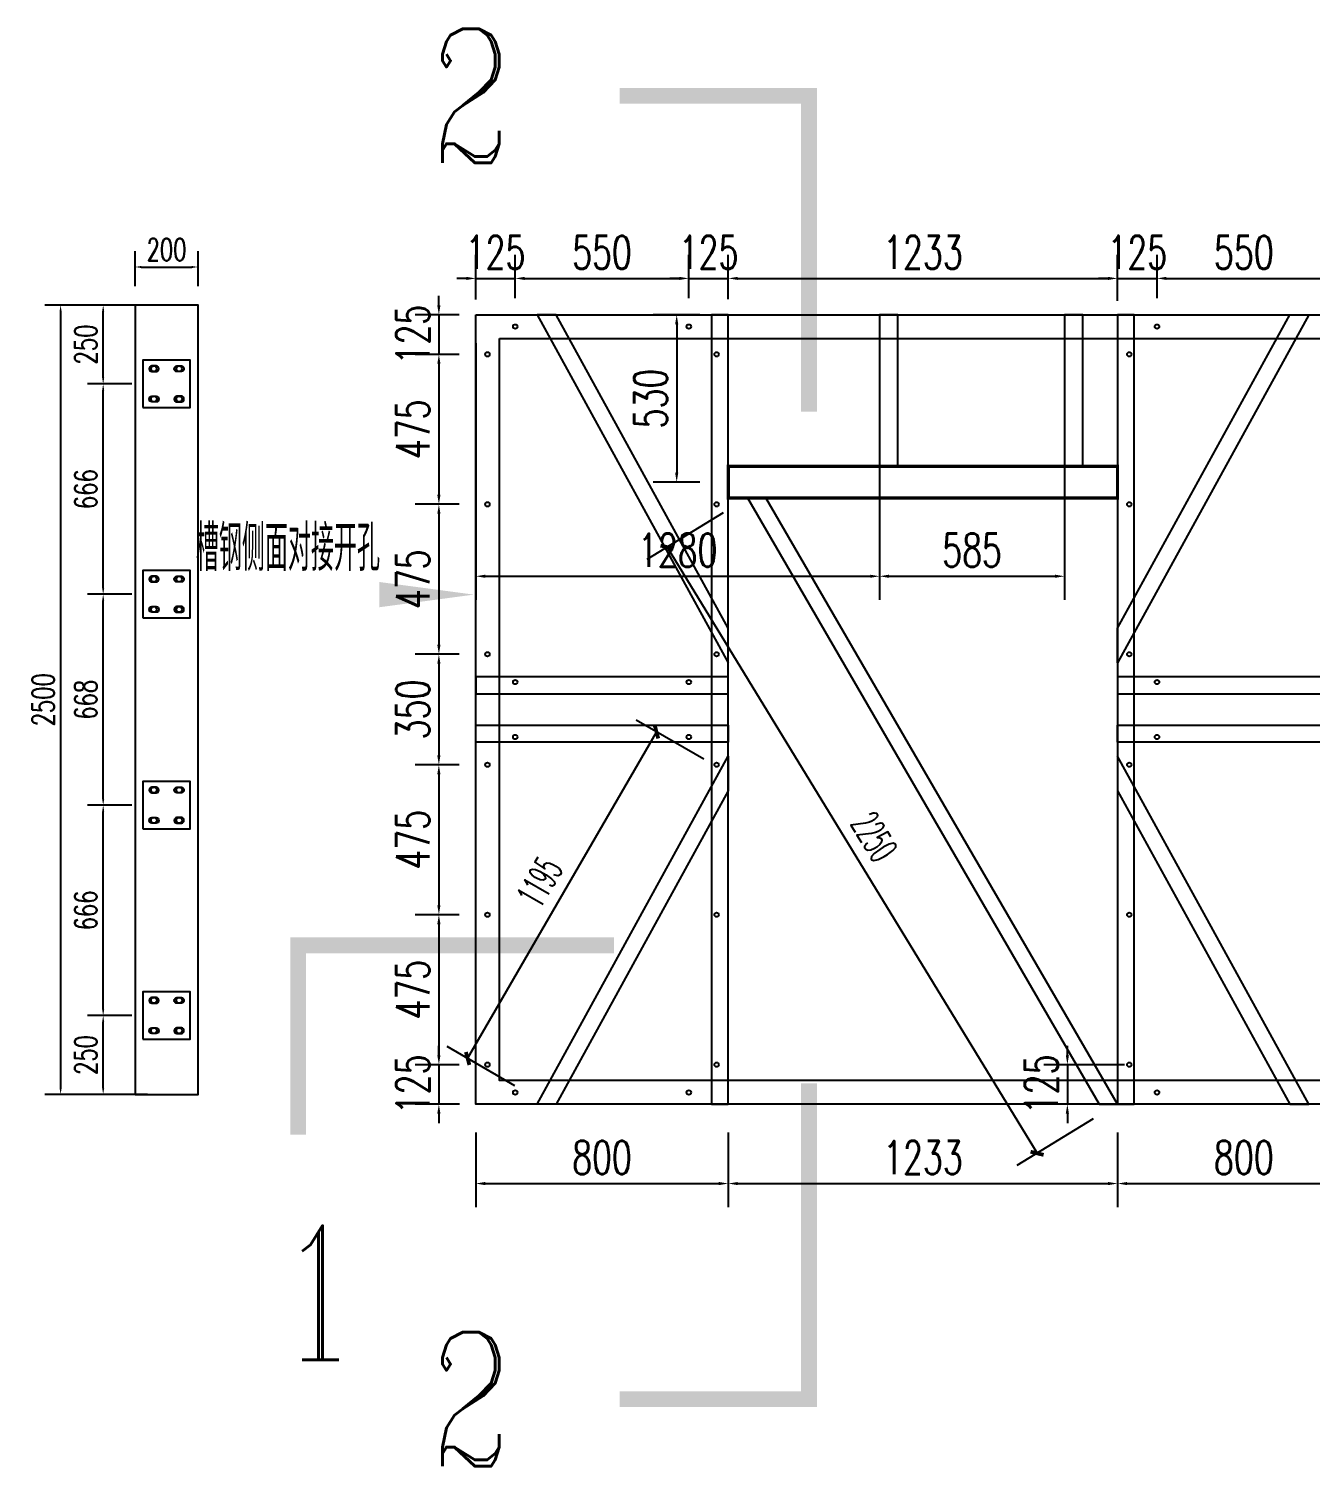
# Model space of a CAD drawing. Header units: millimetres. Extents: x -1443632 to -1307761, y 1430256 to 1527696.
# Drawn here: x -1412940 to -1408880, y 1469841 to 1474394 of the extents above; entities that cross this region are included whole.
import ezdxf

# ---------------------------------------------------------------- set-up
doc = ezdxf.new("R2010")
doc.units = ezdxf.units.MM
doc.header["$LTSCALE"] = 10
doc.layers.get('0').update_dxf_attribs({"linetype": 'CONTINUOUS'})
doc.layers.get('DEFPOINTS').update_dxf_attribs({"linetype": 'CONTINUOUS'})
for name, color, linetype in [('PUB_TEXT', 7, 'CONTINUOUS'), ('W-PLASTIC_RAILINGS塑木栏杆', 6, 'CONTINUOUS'), ('W-STEEL_FRAME钢架', 3, 'CONTINUOUS'), ('W-STEEL_KEEL钢龙骨', 5, 'CONTINUOUS')]:
    doc.layers.add(name, color=color, linetype=linetype)
doc.styles.add('_TCH_DIM', font='SIMPLEX.shx', dxfattribs={"width": 0.7, "bigfont": 'GBCBIG.shx'})
doc.styles.add('_TCH_DIM_T3', font='SIMPLEX.shx', dxfattribs={"width": 0.494118, "bigfont": 'GBCBIG.shx'})
doc.styles.add('_TCH_LABEL', font='COMPLEX', dxfattribs={"bigfont": 'GBCBIG'})
doc.styles.add('STANDARD_T3', font='simplex.shx', dxfattribs={"width": 0.7, "bigfont": 'gbcbig.shx'})
doc.dimstyles.new('_TCH_ARCH&&30', dxfattribs={"dimtxt": 89.25, "dimasz": 30, "dimexe": 75, "dimexo": 90, "dimgap": 37.875, "dimtad": 1, "dimdec": 0, "dimzin": 0, "dimdsep": 46, "dimtxsty": '_TCH_DIM_T3', "dimblk": 'ARCHTICK', "dimcen": 0.09, "dimclrt": 7, "dimazin": 2, "dimtfac": 1, "dimtdec": 0, "dimtix": 1, "dimtmove": 2, "dimatfit": 3, "dimfxl": 0, "dimtolj": 1, "dimtzin": 0, "dimarcsym": 0})
doc.dimstyles.new('W&&20', dxfattribs={"dimtxt": 70, "dimasz": 20, "dimexe": 50, "dimexo": 60, "dimgap": 20, "dimtad": 1, "dimdec": 0, "dimzin": 0, "dimdsep": 46, "dimtxsty": 'STANDARD_T3', "dimcen": 0.09, "dimclrd": 1, "dimclre": 1, "dimclrt": 7, "dimazin": 2, "dimtfac": 1, "dimtdec": 0, "dimtix": 1, "dimtmove": 2, "dimatfit": 3, "dimfxl": 0, "dimtolj": 1, "dimtzin": 0, "dimarcsym": 0})
doc.dimstyles.new('W&&30', dxfattribs={"dimtxt": 105, "dimasz": 30, "dimexe": 75, "dimexo": 90, "dimgap": 30, "dimtad": 1, "dimdec": 0, "dimzin": 0, "dimdsep": 46, "dimtxsty": 'STANDARD_T3', "dimcen": 0.09, "dimclrd": 1, "dimclre": 1, "dimclrt": 7, "dimazin": 2, "dimtfac": 1, "dimtdec": 0, "dimtix": 1, "dimtmove": 2, "dimatfit": 3, "dimfxl": 0, "dimtolj": 1, "dimtzin": 0, "dimarcsym": 0})

# ---------------------------------------------------------------- blocks, each defined once
blk = doc.blocks.new('*D187')
at = {"layer": 'DEFPOINTS', "color": 0, "transparency": 16777216}
for p in [(-1412704.3, 1471268.1), (-1412553.5, 1471268.1), (-1412503.5, 1471018.5)]:
    blk.add_point(p, dxfattribs=at)
at = {"layer": 'W-PLASTIC_RAILINGS塑木栏杆', "color": 1, "lineweight": -2, "transparency": 16777216}
for p, q in [((-1412613.5, 1471268.1), (-1412754.3, 1471268.1)), ((-1412704.3, 1471038.5), (-1412704.3, 1471248.1)), ((-1412563.5, 1471018.5), (-1412754.3, 1471018.5))]:
    blk.add_line(p, q, dxfattribs=at)
at = {"layer": 'W-PLASTIC_RAILINGS塑木栏杆', "color": 1, "transparency": 16777216}
for points in [[(-1412707.7, 1471248.1), (-1412701, 1471248.1), (-1412704.3, 1471268.1)], [(-1412707.7, 1471038.5), (-1412701, 1471038.5), (-1412704.3, 1471018.5)]]:
    blk.add_solid(points, dxfattribs=at)
at = {"layer": 'W-PLASTIC_RAILINGS塑木栏杆', "color": 7, "transparency": 16777216, "insert": (-1412759.3, 1471143.3), "char_height": 70, "attachment_point": 5, "rotation": 90, "style": 'STANDARD_T3'}
blk.add_mtext('\\A1;250', dxfattribs=at)
blk = doc.blocks.new('*D43')
at = {"layer": 'DEFPOINTS', "color": 0, "transparency": 16777216}
for p in [(-1412704.3, 1471934.4), (-1412553.5, 1471934.4), (-1412553.5, 1471268.1)]:
    blk.add_point(p, dxfattribs=at)
at = {"layer": 'W-PLASTIC_RAILINGS塑木栏杆', "color": 1, "lineweight": -2, "transparency": 16777216}
for p, q in [((-1412613.5, 1471934.4), (-1412754.3, 1471934.4)), ((-1412704.3, 1471288.1), (-1412704.3, 1471914.4)), ((-1412613.5, 1471268.1), (-1412754.3, 1471268.1))]:
    blk.add_line(p, q, dxfattribs=at)
at = {"layer": 'W-PLASTIC_RAILINGS塑木栏杆', "color": 1, "transparency": 16777216}
for points in [[(-1412707.7, 1471914.4), (-1412701, 1471914.4), (-1412704.3, 1471934.4)], [(-1412707.7, 1471288.1), (-1412701, 1471288.1), (-1412704.3, 1471268.1)]]:
    blk.add_solid(points, dxfattribs=at)
at = {"layer": 'W-PLASTIC_RAILINGS塑木栏杆', "color": 7, "transparency": 16777216, "insert": (-1412759.3, 1471601.3), "char_height": 70, "attachment_point": 5, "rotation": 90, "style": 'STANDARD_T3'}
blk.add_mtext('\\A1;666', dxfattribs=at)
blk = doc.blocks.new('*D44')
at = {"layer": 'DEFPOINTS', "color": 0, "transparency": 16777216}
for p in [(-1412704.3, 1472602.5), (-1412553.5, 1472602.5), (-1412553.5, 1471934.4)]:
    blk.add_point(p, dxfattribs=at)
at = {"layer": 'W-PLASTIC_RAILINGS塑木栏杆', "color": 1, "lineweight": -2, "transparency": 16777216}
for p, q in [((-1412613.5, 1472602.5), (-1412754.3, 1472602.5)), ((-1412704.3, 1471954.4), (-1412704.3, 1472582.5)), ((-1412613.5, 1471934.4), (-1412754.3, 1471934.4))]:
    blk.add_line(p, q, dxfattribs=at)
at = {"layer": 'W-PLASTIC_RAILINGS塑木栏杆', "color": 1, "transparency": 16777216}
for points in [[(-1412707.7, 1472582.5), (-1412701, 1472582.5), (-1412704.3, 1472602.5)], [(-1412707.7, 1471954.4), (-1412701, 1471954.4), (-1412704.3, 1471934.4)]]:
    blk.add_solid(points, dxfattribs=at)
at = {"layer": 'W-PLASTIC_RAILINGS塑木栏杆', "color": 7, "transparency": 16777216, "insert": (-1412759.3, 1472268.5), "char_height": 70, "attachment_point": 5, "rotation": 90, "style": 'STANDARD_T3'}
blk.add_mtext('\\A1;668', dxfattribs=at)
blk = doc.blocks.new('*D188')
at = {"layer": 'DEFPOINTS', "color": 0, "transparency": 16777216}
for p in [(-1412704.3, 1473518.5), (-1412503.5, 1473518.5), (-1412553.5, 1473268.8)]:
    blk.add_point(p, dxfattribs=at)
at = {"layer": 'W-PLASTIC_RAILINGS塑木栏杆', "color": 1, "lineweight": -2, "transparency": 16777216}
for p, q in [((-1412563.5, 1473518.5), (-1412754.3, 1473518.5)), ((-1412704.3, 1473288.8), (-1412704.3, 1473498.5)), ((-1412613.5, 1473268.8), (-1412754.3, 1473268.8))]:
    blk.add_line(p, q, dxfattribs=at)
at = {"layer": 'W-PLASTIC_RAILINGS塑木栏杆', "color": 1, "transparency": 16777216}
for points in [[(-1412707.7, 1473498.5), (-1412701, 1473498.5), (-1412704.3, 1473518.5)], [(-1412707.7, 1473288.8), (-1412701, 1473288.8), (-1412704.3, 1473268.8)]]:
    blk.add_solid(points, dxfattribs=at)
at = {"layer": 'W-PLASTIC_RAILINGS塑木栏杆', "color": 7, "transparency": 16777216, "insert": (-1412759.3, 1473393.6), "char_height": 70, "attachment_point": 5, "rotation": 90, "style": 'STANDARD_T3'}
blk.add_mtext('\\A1;250', dxfattribs=at)
blk = doc.blocks.new('*D45')
at = {"layer": 'DEFPOINTS', "color": 0, "transparency": 16777216}
for p in [(-1412403.5, 1473639.2), (-1412603.5, 1473518.5), (-1412403.5, 1473518.5)]:
    blk.add_point(p, dxfattribs=at)
at = {"layer": 'W-PLASTIC_RAILINGS塑木栏杆', "color": 1, "lineweight": -2, "transparency": 16777216}
for p, q in [((-1412603.5, 1473578.5), (-1412603.5, 1473689.2)), ((-1412403.5, 1473578.5), (-1412403.5, 1473689.2)), ((-1412583.5, 1473639.2), (-1412423.5, 1473639.2))]:
    blk.add_line(p, q, dxfattribs=at)
at = {"layer": 'W-PLASTIC_RAILINGS塑木栏杆', "color": 1, "transparency": 16777216}
for points in [[(-1412583.5, 1473642.5), (-1412583.5, 1473635.9), (-1412603.5, 1473639.2)], [(-1412423.5, 1473642.5), (-1412423.5, 1473635.9), (-1412403.5, 1473639.2)]]:
    blk.add_solid(points, dxfattribs=at)
at = {"layer": 'W-PLASTIC_RAILINGS塑木栏杆', "color": 7, "transparency": 16777216, "insert": (-1412503.5, 1473694.2), "char_height": 70, "attachment_point": 5, "style": 'STANDARD_T3'}
blk.add_mtext('\\A1;200', dxfattribs=at)
blk = doc.blocks.new('*D46')
at = {"layer": 'DEFPOINTS', "color": 0, "transparency": 16777216}
for p in [(-1412603.5, 1473518.5), (-1412839.2, 1471018.5), (-1412603.5, 1471018.5)]:
    blk.add_point(p, dxfattribs=at)
at = {"layer": 'W-PLASTIC_RAILINGS塑木栏杆', "color": 1, "lineweight": -2, "transparency": 16777216}
for p, q in [((-1412663.5, 1473518.5), (-1412889.2, 1473518.5)), ((-1412839.2, 1473498.5), (-1412839.2, 1471038.5)), ((-1412663.5, 1471018.5), (-1412889.2, 1471018.5))]:
    blk.add_line(p, q, dxfattribs=at)
at = {"layer": 'W-PLASTIC_RAILINGS塑木栏杆', "color": 1, "transparency": 16777216}
for points in [[(-1412842.5, 1473498.5), (-1412835.9, 1473498.5), (-1412839.2, 1473518.5)], [(-1412842.5, 1471038.5), (-1412835.9, 1471038.5), (-1412839.2, 1471018.5)]]:
    blk.add_solid(points, dxfattribs=at)
at = {"layer": 'W-PLASTIC_RAILINGS塑木栏杆', "color": 7, "transparency": 16777216, "insert": (-1412894.2, 1472268.5), "char_height": 70, "attachment_point": 5, "rotation": 90, "style": 'STANDARD_T3'}
blk.add_mtext('\\A1;2500', dxfattribs=at)
blk = doc.blocks.new('*D62')
at = {"layer": 'DEFPOINTS', "color": 0, "transparency": 16777216}
for p in [(-1412704.3, 1473268.8), (-1412553.5, 1473268.8), (-1412553.5, 1472602.5)]:
    blk.add_point(p, dxfattribs=at)
at = {"layer": 'W-PLASTIC_RAILINGS塑木栏杆', "color": 1, "lineweight": -2, "transparency": 16777216}
for p, q in [((-1412613.5, 1473268.8), (-1412754.3, 1473268.8)), ((-1412704.3, 1472622.5), (-1412704.3, 1473248.8)), ((-1412613.5, 1472602.5), (-1412754.3, 1472602.5))]:
    blk.add_line(p, q, dxfattribs=at)
at = {"layer": 'W-PLASTIC_RAILINGS塑木栏杆', "color": 1, "transparency": 16777216}
for points in [[(-1412707.7, 1473248.8), (-1412701, 1473248.8), (-1412704.3, 1473268.8)], [(-1412707.7, 1472622.5), (-1412701, 1472622.5), (-1412704.3, 1472602.5)]]:
    blk.add_solid(points, dxfattribs=at)
at = {"layer": 'W-PLASTIC_RAILINGS塑木栏杆', "color": 7, "transparency": 16777216, "insert": (-1412759.3, 1472935.6), "char_height": 70, "attachment_point": 5, "rotation": 90, "style": 'STANDARD_T3'}
blk.add_mtext('\\A1;666', dxfattribs=at)
blk = doc.blocks.new('*D198')
at = {"layer": 'DEFPOINTS', "color": 0, "transparency": 16777216}
for p in [(-1411486.9, 1473487.6), (-1411640.8, 1473362.6), (-1411486.9, 1473362.6)]:
    blk.add_point(p, dxfattribs=at)
at = {"layer": 'W-STEEL_FRAME钢架', "color": 1, "lineweight": -2, "transparency": 16777216}
for p, q in [((-1411640.8, 1473517.6), (-1411640.8, 1473547.6)), ((-1411576.9, 1473487.6), (-1411715.8, 1473487.6)), ((-1411640.8, 1473487.6), (-1411640.8, 1473362.6)), ((-1411576.9, 1473362.6), (-1411715.8, 1473362.6)), ((-1411640.8, 1473332.6), (-1411640.8, 1473302.6))]:
    blk.add_line(p, q, dxfattribs=at)
at = {"layer": 'W-STEEL_FRAME钢架', "color": 1, "transparency": 16777216}
for points in [[(-1411645.8, 1473517.6), (-1411635.8, 1473517.6), (-1411640.8, 1473487.6)], [(-1411645.8, 1473332.6), (-1411635.8, 1473332.6), (-1411640.8, 1473362.6)]]:
    blk.add_solid(points, dxfattribs=at)
at = {"layer": 'W-STEEL_FRAME钢架', "color": 7, "transparency": 16777216, "insert": (-1411723.3, 1473425.1), "char_height": 105, "attachment_point": 5, "rotation": 90, "style": 'STANDARD_T3'}
blk.add_mtext('\\A1;125', dxfattribs=at)
blk = doc.blocks.new('*D199')
at = {"layer": 'DEFPOINTS', "color": 0, "transparency": 16777216}
for p in [(-1411486.9, 1473362.6), (-1411640.8, 1472887.6), (-1411486.9, 1472887.6)]:
    blk.add_point(p, dxfattribs=at)
at = {"layer": 'W-STEEL_FRAME钢架', "color": 1, "lineweight": -2, "transparency": 16777216}
for p, q in [((-1411576.9, 1473362.6), (-1411715.8, 1473362.6)), ((-1411640.8, 1473332.6), (-1411640.8, 1472917.6)), ((-1411576.9, 1472887.6), (-1411715.8, 1472887.6))]:
    blk.add_line(p, q, dxfattribs=at)
at = {"layer": 'W-STEEL_FRAME钢架', "color": 1, "transparency": 16777216}
for points in [[(-1411645.8, 1473332.6), (-1411635.8, 1473332.6), (-1411640.8, 1473362.6)], [(-1411645.8, 1472917.6), (-1411635.8, 1472917.6), (-1411640.8, 1472887.6)]]:
    blk.add_solid(points, dxfattribs=at)
at = {"layer": 'W-STEEL_FRAME钢架', "color": 7, "transparency": 16777216, "insert": (-1411723.3, 1473125.1), "char_height": 105, "attachment_point": 5, "rotation": 90, "style": 'STANDARD_T3'}
blk.add_mtext('\\A1;475', dxfattribs=at)
blk = doc.blocks.new('*D200')
at = {"layer": 'DEFPOINTS', "color": 0, "transparency": 16777216}
for p in [(-1411486.9, 1472887.6), (-1411640.8, 1472412.6), (-1411486.9, 1472412.6)]:
    blk.add_point(p, dxfattribs=at)
at = {"layer": 'W-STEEL_FRAME钢架', "color": 1, "lineweight": -2, "transparency": 16777216}
for p, q in [((-1411576.9, 1472887.6), (-1411715.8, 1472887.6)), ((-1411640.8, 1472857.6), (-1411640.8, 1472442.6)), ((-1411576.9, 1472412.6), (-1411715.8, 1472412.6))]:
    blk.add_line(p, q, dxfattribs=at)
at = {"layer": 'W-STEEL_FRAME钢架', "color": 1, "transparency": 16777216}
for points in [[(-1411645.8, 1472857.6), (-1411635.8, 1472857.6), (-1411640.8, 1472887.6)], [(-1411645.8, 1472442.6), (-1411635.8, 1472442.6), (-1411640.8, 1472412.6)]]:
    blk.add_solid(points, dxfattribs=at)
at = {"layer": 'W-STEEL_FRAME钢架', "color": 7, "transparency": 16777216, "insert": (-1411723.3, 1472650.1), "char_height": 105, "attachment_point": 5, "rotation": 90, "style": 'STANDARD_T3'}
blk.add_mtext('\\A1;475', dxfattribs=at)
blk = doc.blocks.new('*D201')
at = {"layer": 'DEFPOINTS', "color": 0, "transparency": 16777216}
for p in [(-1411486.9, 1472412.6), (-1411640.8, 1472062.6), (-1411486.9, 1472062.6)]:
    blk.add_point(p, dxfattribs=at)
at = {"layer": 'W-STEEL_FRAME钢架', "color": 1, "lineweight": -2, "transparency": 16777216}
for p, q in [((-1411576.9, 1472412.6), (-1411715.8, 1472412.6)), ((-1411640.8, 1472382.6), (-1411640.8, 1472092.6)), ((-1411576.9, 1472062.6), (-1411715.8, 1472062.6))]:
    blk.add_line(p, q, dxfattribs=at)
at = {"layer": 'W-STEEL_FRAME钢架', "color": 1, "transparency": 16777216}
for points in [[(-1411645.8, 1472382.6), (-1411635.8, 1472382.6), (-1411640.8, 1472412.6)], [(-1411645.8, 1472092.6), (-1411635.8, 1472092.6), (-1411640.8, 1472062.6)]]:
    blk.add_solid(points, dxfattribs=at)
at = {"layer": 'W-STEEL_FRAME钢架', "color": 7, "transparency": 16777216, "insert": (-1411723.3, 1472237.6), "char_height": 105, "attachment_point": 5, "rotation": 90, "style": 'STANDARD_T3'}
blk.add_mtext('\\A1;350', dxfattribs=at)
blk = doc.blocks.new('*D202')
at = {"layer": 'DEFPOINTS', "color": 0, "transparency": 16777216}
for p in [(-1411486.9, 1472062.6), (-1411640.8, 1471587.6), (-1411486.9, 1471587.6)]:
    blk.add_point(p, dxfattribs=at)
at = {"layer": 'W-STEEL_FRAME钢架', "color": 1, "lineweight": -2, "transparency": 16777216}
for p, q in [((-1411576.9, 1472062.6), (-1411715.8, 1472062.6)), ((-1411640.8, 1472032.6), (-1411640.8, 1471617.6)), ((-1411576.9, 1471587.6), (-1411715.8, 1471587.6))]:
    blk.add_line(p, q, dxfattribs=at)
at = {"layer": 'W-STEEL_FRAME钢架', "color": 1, "transparency": 16777216}
for points in [[(-1411645.8, 1472032.6), (-1411635.8, 1472032.6), (-1411640.8, 1472062.6)], [(-1411645.8, 1471617.6), (-1411635.8, 1471617.6), (-1411640.8, 1471587.6)]]:
    blk.add_solid(points, dxfattribs=at)
at = {"layer": 'W-STEEL_FRAME钢架', "color": 7, "transparency": 16777216, "insert": (-1411723.3, 1471825.1), "char_height": 105, "attachment_point": 5, "rotation": 90, "style": 'STANDARD_T3'}
blk.add_mtext('\\A1;475', dxfattribs=at)
blk = doc.blocks.new('*D203')
at = {"layer": 'DEFPOINTS', "color": 0, "transparency": 16777216}
for p in [(-1411486.9, 1471587.6), (-1411640.8, 1471112.6), (-1411486.9, 1471112.6)]:
    blk.add_point(p, dxfattribs=at)
at = {"layer": 'W-STEEL_FRAME钢架', "color": 1, "lineweight": -2, "transparency": 16777216}
for p, q in [((-1411576.9, 1471587.6), (-1411715.8, 1471587.6)), ((-1411640.8, 1471557.6), (-1411640.8, 1471142.6)), ((-1411576.9, 1471112.6), (-1411715.8, 1471112.6))]:
    blk.add_line(p, q, dxfattribs=at)
at = {"layer": 'W-STEEL_FRAME钢架', "color": 1, "transparency": 16777216}
for points in [[(-1411645.8, 1471557.6), (-1411635.8, 1471557.6), (-1411640.8, 1471587.6)], [(-1411645.8, 1471142.6), (-1411635.8, 1471142.6), (-1411640.8, 1471112.6)]]:
    blk.add_solid(points, dxfattribs=at)
at = {"layer": 'W-STEEL_FRAME钢架', "color": 7, "transparency": 16777216, "insert": (-1411723.3, 1471350.1), "char_height": 105, "attachment_point": 5, "rotation": 90, "style": 'STANDARD_T3'}
blk.add_mtext('\\A1;475', dxfattribs=at)
blk = doc.blocks.new('*D204')
at = {"layer": 'DEFPOINTS', "color": 0, "transparency": 16777216}
for p in [(-1411486.9, 1471112.6), (-1411640.8, 1470987.6), (-1411485.1, 1470987.6)]:
    blk.add_point(p, dxfattribs=at)
at = {"layer": 'W-STEEL_FRAME钢架', "color": 1, "lineweight": -2, "transparency": 16777216}
for p, q in [((-1411640.8, 1471142.6), (-1411640.8, 1471172.6)), ((-1411576.9, 1471112.6), (-1411715.8, 1471112.6)), ((-1411640.8, 1471112.6), (-1411640.8, 1470987.6)), ((-1411575.1, 1470987.6), (-1411715.8, 1470987.6)), ((-1411640.8, 1470957.6), (-1411640.8, 1470927.6))]:
    blk.add_line(p, q, dxfattribs=at)
at = {"layer": 'W-STEEL_FRAME钢架', "color": 1, "transparency": 16777216}
for points in [[(-1411645.8, 1471142.6), (-1411635.8, 1471142.6), (-1411640.8, 1471112.6)], [(-1411645.8, 1470957.6), (-1411635.8, 1470957.6), (-1411640.8, 1470987.6)]]:
    blk.add_solid(points, dxfattribs=at)
at = {"layer": 'W-STEEL_FRAME钢架', "color": 7, "transparency": 16777216, "insert": (-1411723.3, 1471050.1), "char_height": 105, "attachment_point": 5, "rotation": 90, "style": 'STANDARD_T3'}
blk.add_mtext('\\A1;125', dxfattribs=at)
blk = doc.blocks.new('*D205')
at = {"layer": 'DEFPOINTS', "color": 0, "transparency": 16777216}
for p in [(-1411398.9, 1473603.1), (-1411523.9, 1473446.4), (-1411398.9, 1473450.6)]:
    blk.add_point(p, dxfattribs=at)
at = {"layer": 'W-STEEL_FRAME钢架', "color": 1, "lineweight": -2, "transparency": 16777216}
for p, q in [((-1411523.9, 1473536.4), (-1411523.9, 1473678.1)), ((-1411398.9, 1473540.6), (-1411398.9, 1473678.1)), ((-1411553.9, 1473603.1), (-1411583.9, 1473603.1)), ((-1411523.9, 1473603.1), (-1411398.9, 1473603.1)), ((-1411368.9, 1473603.1), (-1411338.9, 1473603.1))]:
    blk.add_line(p, q, dxfattribs=at)
at = {"layer": 'W-STEEL_FRAME钢架', "color": 1, "transparency": 16777216}
for points in [[(-1411553.9, 1473608.1), (-1411553.9, 1473598.1), (-1411523.9, 1473603.1)], [(-1411368.9, 1473608.1), (-1411368.9, 1473598.1), (-1411398.9, 1473603.1)]]:
    blk.add_solid(points, dxfattribs=at)
at = {"layer": 'W-STEEL_FRAME钢架', "color": 7, "transparency": 16777216, "insert": (-1411461.4, 1473685.6), "char_height": 105, "attachment_point": 5, "style": 'STANDARD_T3'}
blk.add_mtext('\\A1;125', dxfattribs=at)
blk = doc.blocks.new('*D206')
at = {"layer": 'DEFPOINTS', "color": 0, "transparency": 16777216}
for p in [(-1410848.9, 1473603.1), (-1411398.9, 1473450.6), (-1410848.9, 1473450.6)]:
    blk.add_point(p, dxfattribs=at)
at = {"layer": 'W-STEEL_FRAME钢架', "color": 1, "lineweight": -2, "transparency": 16777216}
for p, q in [((-1411398.9, 1473540.6), (-1411398.9, 1473678.1)), ((-1410848.9, 1473540.6), (-1410848.9, 1473678.1)), ((-1411368.9, 1473603.1), (-1410878.9, 1473603.1))]:
    blk.add_line(p, q, dxfattribs=at)
at = {"layer": 'W-STEEL_FRAME钢架', "color": 1, "transparency": 16777216}
for points in [[(-1411368.9, 1473608.1), (-1411368.9, 1473598.1), (-1411398.9, 1473603.1)], [(-1410878.9, 1473608.1), (-1410878.9, 1473598.1), (-1410848.9, 1473603.1)]]:
    blk.add_solid(points, dxfattribs=at)
at = {"layer": 'W-STEEL_FRAME钢架', "color": 7, "transparency": 16777216, "insert": (-1411123.9, 1473685.6), "char_height": 105, "attachment_point": 5, "style": 'STANDARD_T3'}
blk.add_mtext('\\A1;550', dxfattribs=at)
blk = doc.blocks.new('*D207')
at = {"layer": 'DEFPOINTS', "color": 0, "transparency": 16777216}
for p in [(-1410723.9, 1473603.1), (-1410848.9, 1473450.6), (-1410723.9, 1473447.6)]:
    blk.add_point(p, dxfattribs=at)
at = {"layer": 'W-STEEL_FRAME钢架', "color": 1, "lineweight": -2, "transparency": 16777216}
for p, q in [((-1410848.9, 1473540.6), (-1410848.9, 1473678.1)), ((-1410723.9, 1473537.6), (-1410723.9, 1473678.1)), ((-1410878.9, 1473603.1), (-1410908.9, 1473603.1)), ((-1410848.9, 1473603.1), (-1410723.9, 1473603.1)), ((-1410693.9, 1473603.1), (-1410663.9, 1473603.1))]:
    blk.add_line(p, q, dxfattribs=at)
at = {"layer": 'W-STEEL_FRAME钢架', "color": 1, "transparency": 16777216}
for points in [[(-1410878.9, 1473608.1), (-1410878.9, 1473598.1), (-1410848.9, 1473603.1)], [(-1410693.9, 1473608.1), (-1410693.9, 1473598.1), (-1410723.9, 1473603.1)]]:
    blk.add_solid(points, dxfattribs=at)
at = {"layer": 'W-STEEL_FRAME钢架', "color": 7, "transparency": 16777216, "insert": (-1410786.4, 1473685.6), "char_height": 105, "attachment_point": 5, "style": 'STANDARD_T3'}
blk.add_mtext('\\A1;125', dxfattribs=at)
blk = doc.blocks.new('*D208')
at = {"layer": 'DEFPOINTS', "color": 0, "transparency": 16777216}
for p in [(-1409490.6, 1473603.1), (-1410723.9, 1473447.6), (-1409490.6, 1473442.1)]:
    blk.add_point(p, dxfattribs=at)
at = {"layer": 'W-STEEL_FRAME钢架', "color": 1, "lineweight": -2, "transparency": 16777216}
for p, q in [((-1410723.9, 1473537.6), (-1410723.9, 1473678.1)), ((-1409490.6, 1473532.1), (-1409490.6, 1473678.1)), ((-1410693.9, 1473603.1), (-1409520.6, 1473603.1))]:
    blk.add_line(p, q, dxfattribs=at)
at = {"layer": 'W-STEEL_FRAME钢架', "color": 1, "transparency": 16777216}
for points in [[(-1410693.9, 1473608.1), (-1410693.9, 1473598.1), (-1410723.9, 1473603.1)], [(-1409520.6, 1473608.1), (-1409520.6, 1473598.1), (-1409490.6, 1473603.1)]]:
    blk.add_solid(points, dxfattribs=at)
at = {"layer": 'W-STEEL_FRAME钢架', "color": 7, "transparency": 16777216, "insert": (-1410107.3, 1473685.6), "char_height": 105, "attachment_point": 5, "style": 'STANDARD_T3'}
blk.add_mtext('\\A1;1233', dxfattribs=at)
blk = doc.blocks.new('*D209')
at = {"layer": 'DEFPOINTS', "color": 0, "transparency": 16777216}
for p in [(-1409365.6, 1473603.1), (-1409490.6, 1473442.1), (-1409365.6, 1473450.6)]:
    blk.add_point(p, dxfattribs=at)
at = {"layer": 'W-STEEL_FRAME钢架', "color": 1, "lineweight": -2, "transparency": 16777216}
for p, q in [((-1409490.6, 1473532.1), (-1409490.6, 1473678.1)), ((-1409365.6, 1473540.6), (-1409365.6, 1473678.1)), ((-1409520.6, 1473603.1), (-1409550.6, 1473603.1)), ((-1409490.6, 1473603.1), (-1409365.6, 1473603.1)), ((-1409335.6, 1473603.1), (-1409305.6, 1473603.1))]:
    blk.add_line(p, q, dxfattribs=at)
at = {"layer": 'W-STEEL_FRAME钢架', "color": 1, "transparency": 16777216}
for points in [[(-1409520.6, 1473608.1), (-1409520.6, 1473598.1), (-1409490.6, 1473603.1)], [(-1409335.6, 1473608.1), (-1409335.6, 1473598.1), (-1409365.6, 1473603.1)]]:
    blk.add_solid(points, dxfattribs=at)
at = {"layer": 'W-STEEL_FRAME钢架', "color": 7, "transparency": 16777216, "insert": (-1409428.1, 1473685.6), "char_height": 105, "attachment_point": 5, "style": 'STANDARD_T3'}
blk.add_mtext('\\A1;125', dxfattribs=at)
blk = doc.blocks.new('*D210')
at = {"layer": 'DEFPOINTS', "color": 0, "transparency": 16777216}
for p in [(-1408815.6, 1473603.1), (-1409365.6, 1473450.6), (-1408815.6, 1473450.6)]:
    blk.add_point(p, dxfattribs=at)
at = {"layer": 'W-STEEL_FRAME钢架', "color": 1, "lineweight": -2, "transparency": 16777216}
for p, q in [((-1409365.6, 1473540.6), (-1409365.6, 1473678.1)), ((-1408815.6, 1473540.6), (-1408815.6, 1473678.1)), ((-1409335.6, 1473603.1), (-1408845.6, 1473603.1))]:
    blk.add_line(p, q, dxfattribs=at)
at = {"layer": 'W-STEEL_FRAME钢架', "color": 1, "transparency": 16777216}
for points in [[(-1409335.6, 1473608.1), (-1409335.6, 1473598.1), (-1409365.6, 1473603.1)], [(-1408845.6, 1473608.1), (-1408845.6, 1473598.1), (-1408815.6, 1473603.1)]]:
    blk.add_solid(points, dxfattribs=at)
at = {"layer": 'W-STEEL_FRAME钢架', "color": 7, "transparency": 16777216, "insert": (-1409090.6, 1473685.6), "char_height": 105, "attachment_point": 5, "style": 'STANDARD_T3'}
blk.add_mtext('\\A1;550', dxfattribs=at)
blk = doc.blocks.new('*D65')
at = {"layer": 'DEFPOINTS', "color": 0, "transparency": 16777216}
for p in [(-1409378.9, 1471112.6), (-1409649.6, 1470987.6), (-1409455.7, 1470987.6)]:
    blk.add_point(p, dxfattribs=at)
at = {"layer": 'W-STEEL_FRAME钢架', "color": 1, "lineweight": -2, "transparency": 16777216}
for p, q in [((-1409649.6, 1471142.6), (-1409649.6, 1471172.6)), ((-1409468.9, 1471112.6), (-1409724.6, 1471112.6)), ((-1409649.6, 1471112.6), (-1409649.6, 1470987.6)), ((-1409545.7, 1470987.6), (-1409724.6, 1470987.6)), ((-1409649.6, 1470957.6), (-1409649.6, 1470927.6))]:
    blk.add_line(p, q, dxfattribs=at)
at = {"layer": 'W-STEEL_FRAME钢架', "color": 1, "transparency": 16777216}
for points in [[(-1409654.6, 1471142.6), (-1409644.6, 1471142.6), (-1409649.6, 1471112.6)], [(-1409654.6, 1470957.6), (-1409644.6, 1470957.6), (-1409649.6, 1470987.6)]]:
    blk.add_solid(points, dxfattribs=at)
at = {"layer": 'W-STEEL_FRAME钢架', "color": 7, "transparency": 16777216, "insert": (-1409732.1, 1471050.1), "char_height": 105, "attachment_point": 5, "rotation": 90, "style": 'STANDARD_T3'}
blk.add_mtext('\\A1;125', dxfattribs=at)
blk = doc.blocks.new('*D262')
at = {"layer": 'DEFPOINTS', "color": 0, "transparency": 16777216}
for p in [(-1410723.9, 1473487.6), (-1410887.4, 1472957.6), (-1410723.9, 1472957.6)]:
    blk.add_point(p, dxfattribs=at)
at = {"layer": 'W-STEEL_FRAME钢架', "color": 1, "lineweight": -2, "transparency": 16777216}
for p, q in [((-1410813.9, 1473487.6), (-1410962.4, 1473487.6)), ((-1410887.4, 1473457.6), (-1410887.4, 1472987.6)), ((-1410813.9, 1472957.6), (-1410962.4, 1472957.6))]:
    blk.add_line(p, q, dxfattribs=at)
at = {"layer": 'W-STEEL_FRAME钢架', "color": 1, "transparency": 16777216}
for points in [[(-1410892.4, 1473457.6), (-1410882.4, 1473457.6), (-1410887.4, 1473487.6)], [(-1410892.4, 1472987.6), (-1410882.4, 1472987.6), (-1410887.4, 1472957.6)]]:
    blk.add_solid(points, dxfattribs=at)
at = {"layer": 'W-STEEL_FRAME钢架', "color": 7, "transparency": 16777216, "insert": (-1410969.9, 1473222.6), "char_height": 105, "attachment_point": 5, "rotation": 90, "style": 'STANDARD_T3'}
blk.add_mtext('\\A1;530', dxfattribs=at)
blk = doc.blocks.new('*D263')
at = {"layer": 'DEFPOINTS', "color": 0, "transparency": 16777216}
for p in [(-1411523.9, 1473487.6), (-1410244.4, 1473487.6), (-1410244.4, 1472659.7)]:
    blk.add_point(p, dxfattribs=at)
at = {"layer": 'W-STEEL_FRAME钢架', "color": 1, "lineweight": -2, "transparency": 16777216}
for p, q in [((-1411523.9, 1473397.6), (-1411523.9, 1472584.7)), ((-1410244.4, 1473397.6), (-1410244.4, 1472584.7)), ((-1411493.9, 1472659.7), (-1410274.4, 1472659.7))]:
    blk.add_line(p, q, dxfattribs=at)
at = {"layer": 'W-STEEL_FRAME钢架', "color": 1, "transparency": 16777216}
for points in [[(-1411493.9, 1472664.7), (-1411493.9, 1472654.7), (-1411523.9, 1472659.7)], [(-1410274.4, 1472664.7), (-1410274.4, 1472654.7), (-1410244.4, 1472659.7)]]:
    blk.add_solid(points, dxfattribs=at)
at = {"layer": 'W-STEEL_FRAME钢架', "color": 7, "transparency": 16777216, "insert": (-1410884.2, 1472742.2), "char_height": 105, "attachment_point": 5, "style": 'STANDARD_T3'}
blk.add_mtext('\\A1;1280', dxfattribs=at)
blk = doc.blocks.new('*D264')
at = {"layer": 'DEFPOINTS', "color": 0, "transparency": 16777216}
for p in [(-1410244.4, 1473487.6), (-1409658.9, 1473487.6), (-1409658.9, 1472659.7)]:
    blk.add_point(p, dxfattribs=at)
at = {"layer": 'W-STEEL_FRAME钢架', "color": 1, "lineweight": -2, "transparency": 16777216}
for p, q in [((-1410244.4, 1473397.6), (-1410244.4, 1472584.7)), ((-1409658.9, 1473397.6), (-1409658.9, 1472584.7)), ((-1410214.4, 1472659.7), (-1409688.9, 1472659.7))]:
    blk.add_line(p, q, dxfattribs=at)
at = {"layer": 'W-STEEL_FRAME钢架', "color": 1, "transparency": 16777216}
for points in [[(-1410214.4, 1472664.7), (-1410214.4, 1472654.7), (-1410244.4, 1472659.7)], [(-1409688.9, 1472664.7), (-1409688.9, 1472654.7), (-1409658.9, 1472659.7)]]:
    blk.add_solid(points, dxfattribs=at)
at = {"layer": 'W-STEEL_FRAME钢架', "color": 7, "transparency": 16777216, "insert": (-1409951.6, 1472742.2), "char_height": 105, "attachment_point": 5, "style": 'STANDARD_T3'}
blk.add_mtext('\\A1;585', dxfattribs=at)
blk = doc.blocks.new('*D402')
at = {"color": 1, "lineweight": -2, "transparency": 16777216}
for p, q in [((-1411523.9, 1470897.6), (-1411523.9, 1470661.1)), ((-1410723.9, 1470897.6), (-1410723.9, 1470661.1)), ((-1411493.9, 1470736.1), (-1410753.9, 1470736.1))]:
    blk.add_line(p, q, dxfattribs=at)
at = {"color": 1, "transparency": 16777216}
for points in [[(-1411493.9, 1470741.1), (-1411493.9, 1470731.1), (-1411523.9, 1470736.1)], [(-1410753.9, 1470741.1), (-1410753.9, 1470731.1), (-1410723.9, 1470736.1)]]:
    blk.add_solid(points, dxfattribs=at)
at = {"layer": 'DEFPOINTS', "color": 0, "transparency": 16777216}
for p in [(-1411523.9, 1470987.6), (-1410723.9, 1470987.6), (-1410723.9, 1470736.1)]:
    blk.add_point(p, dxfattribs=at)
at = {"color": 7, "transparency": 16777216, "insert": (-1411123.9, 1470818.6), "char_height": 105, "attachment_point": 5, "style": 'STANDARD_T3'}
blk.add_mtext('\\A1;800', dxfattribs=at)
blk = doc.blocks.new('*D403')
at = {"color": 1, "lineweight": -2, "transparency": 16777216}
for p, q in [((-1410723.9, 1470897.6), (-1410723.9, 1470661.1)), ((-1409490.6, 1470897.6), (-1409490.6, 1470661.1)), ((-1410693.9, 1470736.1), (-1409520.6, 1470736.1))]:
    blk.add_line(p, q, dxfattribs=at)
at = {"color": 1, "transparency": 16777216}
for points in [[(-1410693.9, 1470741.1), (-1410693.9, 1470731.1), (-1410723.9, 1470736.1)], [(-1409520.6, 1470741.1), (-1409520.6, 1470731.1), (-1409490.6, 1470736.1)]]:
    blk.add_solid(points, dxfattribs=at)
at = {"layer": 'DEFPOINTS', "color": 0, "transparency": 16777216}
for p in [(-1410723.9, 1470987.6), (-1409490.6, 1470987.6), (-1409490.6, 1470736.1)]:
    blk.add_point(p, dxfattribs=at)
at = {"color": 7, "transparency": 16777216, "insert": (-1410107.3, 1470818.6), "char_height": 105, "attachment_point": 5, "style": 'STANDARD_T3'}
blk.add_mtext('\\A1;1233', dxfattribs=at)
blk = doc.blocks.new('*D404')
at = {"color": 1, "lineweight": -2, "transparency": 16777216}
for p, q in [((-1409490.6, 1470897.6), (-1409490.6, 1470661.1)), ((-1408690.6, 1470897.6), (-1408690.6, 1470661.1)), ((-1409460.6, 1470736.1), (-1408720.6, 1470736.1))]:
    blk.add_line(p, q, dxfattribs=at)
at = {"color": 1, "transparency": 16777216}
for points in [[(-1409460.6, 1470741.1), (-1409460.6, 1470731.1), (-1409490.6, 1470736.1)], [(-1408720.6, 1470741.1), (-1408720.6, 1470731.1), (-1408690.6, 1470736.1)]]:
    blk.add_solid(points, dxfattribs=at)
at = {"layer": 'DEFPOINTS', "color": 0, "transparency": 16777216}
for p in [(-1409490.6, 1470987.6), (-1408690.6, 1470987.6), (-1408690.6, 1470736.1)]:
    blk.add_point(p, dxfattribs=at)
at = {"color": 7, "transparency": 16777216, "insert": (-1409090.6, 1470818.6), "char_height": 105, "attachment_point": 5, "style": 'STANDARD_T3'}
blk.add_mtext('\\A1;800', dxfattribs=at)
blk = doc.blocks.new('_ARCHTICK')
at = {"color": 0, "linetype": 'ByBlock', "const_width": 0.4}
blk.add_lwpolyline([(-0.5, -0.5), (0.5, 0.5)], dxfattribs=at)
blk = doc.blocks.new('*D946')
at = {"color": 0, "lineweight": -2, "transparency": 16777216}
for p, q in [((-1410739.7, 1472860.7), (-1410981.9, 1472712.9)), ((-1410917.9, 1472751.9), (-1409745.6, 1470831.9)), ((-1409567.4, 1470940.7), (-1409809.6, 1470792.9))]:
    blk.add_line(p, q, dxfattribs=at)
at = {"layer": 'DEFPOINTS', "color": 0, "transparency": 16777216}
for p in [(-1410662.9, 1472907.6), (-1409490.6, 1470987.6), (-1409745.6, 1470831.9)]:
    blk.add_point(p, dxfattribs=at)
at = {"color": 0, "lineweight": -2, "transparency": 16777216, "xscale": 30, "yscale": 30, "zscale": 30}
for p, rotation in [((-1410917.9, 1472751.9), 121.4077889141185), ((-1409745.6, 1470831.9), 301.4077889141186)]:
    blk.add_blockref('_ARCHTICK', p, dxfattribs=dict(at, rotation=rotation))
at = {"color": 7, "transparency": 16777216, "insert": (-1410261.3, 1471834.9), "char_height": 89.25, "attachment_point": 5, "rotation": 301.4078, "style": '_TCH_DIM_T3'}
blk.add_mtext('\\A1;2250', dxfattribs=at)
blk = doc.blocks.new('*D947')
at = {"color": 0, "lineweight": -2, "transparency": 16777216}
for p, q in [((-1410801.8, 1472079.8), (-1411016.2, 1472203.8)), ((-1411549.6, 1471132.3), (-1410951.3, 1472166.3)), ((-1411400.1, 1471045.8), (-1411614.5, 1471169.9))]:
    blk.add_line(p, q, dxfattribs=at)
at = {"layer": 'DEFPOINTS', "color": 0, "transparency": 16777216}
for p in [(-1410951.3, 1472166.3), (-1410723.9, 1472034.7), (-1411322.2, 1471000.7)]:
    blk.add_point(p, dxfattribs=at)
at = {"color": 0, "lineweight": -2, "transparency": 16777216, "xscale": 30, "yscale": 30, "zscale": 30}
for p, rotation in [((-1410951.3, 1472166.3), 59.94467960372093), ((-1411549.6, 1471132.3), 239.9446796037209)]:
    blk.add_blockref('_ARCHTICK', p, dxfattribs=dict(at, rotation=rotation))
at = {"color": 7, "transparency": 16777216, "insert": (-1411321.8, 1471690.6), "char_height": 89.25, "attachment_point": 5, "rotation": 59.9447, "style": '_TCH_DIM_T3'}
blk.add_mtext('\\A1;1195', dxfattribs=at)

msp = doc.modelspace()

# ---------------------------------------------------------------- linework, layer by layer
at = {"color": 3, "const_width": 50}
for points in [[(-1411068.1, 1474181.4), (-1410468.1, 1474181.4), (-1410468.1, 1473181.4)], [(-1412086.4, 1470890.7), (-1412086.4, 1471490.7), (-1411086.4, 1471490.7)], [(-1410468.1, 1471053.2), (-1410468.1, 1470053.2), (-1411068.1, 1470053.2)]]:
    msp.add_lwpolyline(points, dxfattribs=at)
for points in [[(-1412578.5, 1473193.8), (-1412428.5, 1473193.8), (-1412428.5, 1473343.8), (-1412578.5, 1473343.8)], [(-1412578.5, 1472527.5), (-1412428.5, 1472527.5), (-1412428.5, 1472677.5), (-1412578.5, 1472677.5)], [(-1412578.5, 1471859.4), (-1412428.5, 1471859.4), (-1412428.5, 1472009.4), (-1412578.5, 1472009.4)], [(-1412578.5, 1471193.1), (-1412428.5, 1471193.1), (-1412428.5, 1471343.1), (-1412578.5, 1471343.1)]]:
    msp.add_lwpolyline(points, close=True)
at = {"color": 3}
for points in [[(-1412536.5, 1473307.8, 0.945986), (-1412536.5, 1473325.8), (-1412550.5, 1473325.8, 0.892056), (-1412550.5, 1473307.8)], [(-1412470.5, 1473307.8, -0.945986), (-1412470.5, 1473325.8), (-1412456.5, 1473325.8, -0.892056), (-1412456.5, 1473307.8)], [(-1412536.5, 1473229.8, -0.945986), (-1412536.5, 1473211.8), (-1412550.5, 1473211.8, -0.892056), (-1412550.5, 1473229.8)], [(-1412470.5, 1473229.8, 0.945986), (-1412470.5, 1473211.8), (-1412456.5, 1473211.8, 0.892056), (-1412456.5, 1473229.8)], [(-1412536.5, 1472641.5, 0.945986), (-1412536.5, 1472659.5), (-1412550.5, 1472659.5, 0.892056), (-1412550.5, 1472641.5)], [(-1412470.5, 1472641.5, -0.945986), (-1412470.5, 1472659.5), (-1412456.5, 1472659.5, -0.892056), (-1412456.5, 1472641.5)], [(-1412536.5, 1472563.5, -0.945986), (-1412536.5, 1472545.5), (-1412550.5, 1472545.5, -0.892056), (-1412550.5, 1472563.5)], [(-1412470.5, 1472563.5, 0.945986), (-1412470.5, 1472545.5), (-1412456.5, 1472545.5, 0.892056), (-1412456.5, 1472563.5)], [(-1412536.5, 1471973.4, 0.945986), (-1412536.5, 1471991.4), (-1412550.5, 1471991.4, 0.892056), (-1412550.5, 1471973.4)], [(-1412470.5, 1471973.4, -0.945986), (-1412470.5, 1471991.4), (-1412456.5, 1471991.4, -0.892056), (-1412456.5, 1471973.4)], [(-1412536.5, 1471895.4, -0.945986), (-1412536.5, 1471877.4), (-1412550.5, 1471877.4, -0.892056), (-1412550.5, 1471895.4)], [(-1412470.5, 1471895.4, 0.945986), (-1412470.5, 1471877.4), (-1412456.5, 1471877.4, 0.892056), (-1412456.5, 1471895.4)], [(-1412536.5, 1471307.1, 0.945986), (-1412536.5, 1471325.1), (-1412550.5, 1471325.1, 0.892056), (-1412550.5, 1471307.1)], [(-1412470.5, 1471307.1, -0.945986), (-1412470.5, 1471325.1), (-1412456.5, 1471325.1, -0.892056), (-1412456.5, 1471307.1)], [(-1412536.5, 1471229.1, -0.945986), (-1412536.5, 1471211.1), (-1412550.5, 1471211.1, -0.892056), (-1412550.5, 1471229.1)], [(-1412470.5, 1471229.1, 0.945986), (-1412470.5, 1471211.1), (-1412456.5, 1471211.1, 0.892056), (-1412456.5, 1471229.1)]]:
    msp.add_lwpolyline(points, format="xyb", close=True, dxfattribs=at)
at = {"color": 2}
for centre in [(-1412543.5, 1473316.8), (-1412463.5, 1473316.8), (-1412543.5, 1473220.8), (-1412463.5, 1473220.8), (-1412543.5, 1472650.5), (-1412463.5, 1472650.5), (-1412543.5, 1472554.5), (-1412463.5, 1472554.5), (-1412543.5, 1471982.4), (-1412463.5, 1471982.4), (-1412543.5, 1471886.4), (-1412463.5, 1471886.4), (-1412543.5, 1471316.1), (-1412463.5, 1471316.1), (-1412543.5, 1471220.1), (-1412463.5, 1471220.1)]:
    msp.add_circle(centre, 9, dxfattribs=at)
at = {"layer": 'W-PLASTIC_RAILINGS塑木栏杆', "color": 3}
msp.add_lwpolyline([(-1412596.7, 1472601.5, 0, 0, 0), (-1412596.7, 1472601.5, 0, 0, 0), (-1412596.7, 1472601.5, 0, 0, 0), (-1411529.8, 1472601.5, 0, 80, 0), (-1411829.8, 1472601.5, 0, 0, 0)], format="xyseb", dxfattribs=at)
at = {"layer": 'W-STEEL_FRAME钢架', "color": 4}
for points in [[(-1412603.5, 1471018.5), (-1412403.5, 1471018.5), (-1412403.5, 1473518.5), (-1412603.5, 1473518.5)], [(-1411523.9, 1473487.6), (-1404623.9, 1473487.6), (-1404623.9, 1470987.6), (-1411523.9, 1470987.6)], [(-1411448.9, 1473412.6), (-1404698.9, 1473412.6), (-1404698.9, 1471062.6), (-1411448.9, 1471062.6)]]:
    msp.add_lwpolyline(points, close=True, dxfattribs=at)
at = {"layer": 'W-STEEL_FRAME钢架', "color": 6}
for points in [[(-1411329.8, 1473487.6), (-1410723.9, 1472385.5), (-1410723.9, 1472495.6), (-1411269.3, 1473487.6)], [(-1408884.7, 1473487.6), (-1409490.6, 1472385.5), (-1409490.6, 1472495.6), (-1408945.2, 1473487.6)], [(-1411329.8, 1470987.6), (-1410723.9, 1472089.7), (-1410723.9, 1471979.7), (-1411269.3, 1470987.6)], [(-1408884.7, 1470987.6), (-1409490.6, 1472089.7), (-1409490.6, 1471979.7), (-1408945.2, 1470987.6)]]:
    msp.add_lwpolyline(points, close=True, dxfattribs=at)
at = {"layer": 'W-STEEL_FRAME钢架'}
for points in [[(-1410776.9, 1470987.6), (-1410723.9, 1470987.6), (-1410723.9, 1473487.6), (-1410776.9, 1473487.6)], [(-1410244.4, 1473007.6), (-1410186.4, 1473007.6), (-1410186.4, 1473487.6), (-1410244.4, 1473487.6)], [(-1409658.9, 1473007.6), (-1409600.9, 1473007.6), (-1409600.9, 1473487.6), (-1409658.9, 1473487.6)], [(-1409490.6, 1470987.6), (-1409437.6, 1470987.6), (-1409437.6, 1473487.6), (-1409490.6, 1473487.6)], [(-1409549, 1470987.6), (-1409490.6, 1470987.6), (-1410604.5, 1472907.6), (-1410662.9, 1472907.6)], [(-1411523.9, 1472287.6), (-1410723.9, 1472287.6), (-1410723.9, 1472340.6), (-1411523.9, 1472340.6)], [(-1409490.6, 1472287.6), (-1408690.6, 1472287.6), (-1408690.6, 1472340.6), (-1409490.6, 1472340.6)], [(-1411523.9, 1472187.6), (-1410723.9, 1472187.6), (-1410723.9, 1472134.6), (-1411523.9, 1472134.6)], [(-1409490.6, 1472187.6), (-1408690.6, 1472187.6), (-1408690.6, 1472134.6), (-1409490.6, 1472134.6)]]:
    msp.add_lwpolyline(points, close=True, dxfattribs=at)
for centre in [(-1411398.9, 1473450.6), (-1410848.9, 1473450.6), (-1409365.6, 1473450.6), (-1411486.9, 1473362.6), (-1410760.9, 1473362.6), (-1409453.6, 1473362.6), (-1411486.9, 1472887.6), (-1410760.9, 1472887.6), (-1409453.6, 1472887.6), (-1411486.9, 1472412.6), (-1410760.9, 1472412.6), (-1409453.6, 1472412.6), (-1411398.9, 1472324.6), (-1410848.9, 1472324.6), (-1409365.6, 1472324.6), (-1411398.9, 1472150.6), (-1410848.9, 1472150.6), (-1409365.6, 1472150.6), (-1411486.9, 1472062.6), (-1410760.9, 1472062.6), (-1409453.6, 1472062.6), (-1411486.9, 1471587.6), (-1410760.9, 1471587.6), (-1409453.6, 1471587.6), (-1411486.9, 1471112.6), (-1410760.9, 1471112.6), (-1409453.6, 1471112.6), (-1411398.9, 1471024.6), (-1410848.9, 1471024.6), (-1409365.6, 1471024.6)]:
    msp.add_circle(centre, 7, dxfattribs=at)
at = {"layer": 'W-STEEL_KEEL钢龙骨', "color": 1, "const_width": 10}
msp.add_lwpolyline([(-1410723.9, 1472907.6), (-1409490.9, 1472907.6), (-1409490.9, 1473007.6), (-1410723.9, 1473007.6)], close=True, dxfattribs=at)

# ---------------------------------------------------------------- texts
at = {"layer": 'PUB_TEXT', "color": 7}
for s, height, style, width, p in [('2', 425, '_TCH_LABEL', 0.705882, (-1411668.1, 1473968.9)), ('槽钢侧面对接开孔', 144.68, '_TCH_DIM', 0.7, (-1412410.7, 1472676.6)), ('1', 425, '_TCH_LABEL', 0.705882, (-1412150.7, 1470178.2)), ('2', 425, '_TCH_LABEL', 0.705882, (-1411668.1, 1469840.7))]:
    msp.add_text(s, height=height, dxfattribs=dict(at, style=style, width=width)).set_placement(p)

# ---------------------------------------------------------------- dimensions: what is measured, and where the dimension line sits
at = {"color": 1}
for p1, p2, distance, picture, middle in [((-1410662.9, 1472907.6), (-1409490.6, 1470987.6), -298.8, '*D946', (-1410261.3, 1471834.9)), ((-1411322.2, 1471000.7), (-1410723.9, 1472034.7), 262.7, '*D947', (-1411321.8, 1471690.6))]:
    dim = msp.add_aligned_dim(p1=p1, p2=p2, distance=distance, dimstyle='_TCH_ARCH&&30', dxfattribs=at)
    dim.commit()
    dim.dimension.update_dxf_attribs({"geometry": picture, "text_midpoint": middle})
at = {"color": 3}
for base, p1, p2, picture, middle in [((-1410723.9, 1470736.1), (-1411523.9, 1470987.6), (-1410723.9, 1470987.6), '*D402', (-1411123.9, 1470818.6)), ((-1409490.6, 1470736.1), (-1410723.9, 1470987.6), (-1409490.6, 1470987.6), '*D403', (-1410107.3, 1470818.6)), ((-1408690.6, 1470736.1), (-1409490.6, 1470987.6), (-1408690.6, 1470987.6), '*D404', (-1409090.6, 1470818.6))]:
    dim = msp.add_linear_dim(base=base, p1=p1, p2=p2, dimstyle='W&&30', dxfattribs=at)
    dim.commit()
    dim.dimension.update_dxf_attribs({"geometry": picture, "text_midpoint": middle})
at = {"layer": 'W-PLASTIC_RAILINGS塑木栏杆'}
dim = msp.add_linear_dim(base=(-1412403.5, 1473639.2), p1=(-1412603.5, 1473518.5), p2=(-1412403.5, 1473518.5), dimstyle='W&&20', dxfattribs=at)
dim.commit()
dim.dimension.update_dxf_attribs({"geometry": '*D45', "text_midpoint": (-1412503.5, 1473694.2)})
for base, p1, p2, picture, middle in [((-1412839.2, 1471018.5), (-1412603.5, 1473518.5), (-1412603.5, 1471018.5), '*D46', (-1412894.2, 1472268.5)), ((-1412704.3, 1473518.5), (-1412553.5, 1473268.8), (-1412503.5, 1473518.5), '*D188', (-1412759.3, 1473393.6)), ((-1412704.3, 1473268.8), (-1412553.5, 1472602.5), (-1412553.5, 1473268.8), '*D62', (-1412759.3, 1472935.6)), ((-1412704.3, 1472602.5), (-1412553.5, 1471934.4), (-1412553.5, 1472602.5), '*D44', (-1412759.3, 1472268.5)), ((-1412704.3, 1471934.4), (-1412553.5, 1471268.1), (-1412553.5, 1471934.4), '*D43', (-1412759.3, 1471601.3)), ((-1412704.3, 1471268.1), (-1412503.5, 1471018.5), (-1412553.5, 1471268.1), '*D187', (-1412759.3, 1471143.3))]:
    dim = msp.add_linear_dim(base=base, p1=p1, p2=p2, angle=90, dimstyle='W&&20', dxfattribs=at)
    dim.commit()
    dim.dimension.update_dxf_attribs({"geometry": picture, "text_midpoint": middle})
at = {"layer": 'W-STEEL_FRAME钢架'}
for base, p1, p2, picture, middle in [((-1411398.9, 1473603.1), (-1411523.9, 1473446.4), (-1411398.9, 1473450.6), '*D205', (-1411461.4, 1473685.6)), ((-1410848.9, 1473603.1), (-1411398.9, 1473450.6), (-1410848.9, 1473450.6), '*D206', (-1411123.9, 1473685.6)), ((-1410723.9, 1473603.1), (-1410848.9, 1473450.6), (-1410723.9, 1473447.6), '*D207', (-1410786.4, 1473685.6)), ((-1409490.6, 1473603.1), (-1410723.9, 1473447.6), (-1409490.6, 1473442.1), '*D208', (-1410107.3, 1473685.6)), ((-1409365.6, 1473603.1), (-1409490.6, 1473442.1), (-1409365.6, 1473450.6), '*D209', (-1409428.1, 1473685.6)), ((-1408815.6, 1473603.1), (-1409365.6, 1473450.6), (-1408815.6, 1473450.6), '*D210', (-1409090.6, 1473685.6)), ((-1410244.3744, 1472659.6992), (-1411523.93, 1473487.6382), (-1410244.3744, 1473487.6382), '*D263', (-1410884.1522, 1472742.1992)), ((-1409658.9256, 1472659.6992), (-1410244.3744, 1473487.6382), (-1409658.9256, 1473487.6382), '*D264', (-1409951.65, 1472742.1992))]:
    dim = msp.add_linear_dim(base=base, p1=p1, p2=p2, dimstyle='W&&30', dxfattribs=at)
    dim.commit()
    dim.dimension.update_dxf_attribs({"geometry": picture, "text_midpoint": middle})
for base, p1, p2, picture, middle in [((-1411640.8, 1473362.6), (-1411486.9, 1473487.6), (-1411486.9, 1473362.6), '*D198', (-1411723.3, 1473425.1)), ((-1410887.4, 1472957.6), (-1410723.9, 1473487.6), (-1410723.9, 1472957.6), '*D262', (-1410969.9, 1473222.6)), ((-1411640.8, 1472887.6), (-1411486.9, 1473362.6), (-1411486.9, 1472887.6), '*D199', (-1411723.3, 1473125.1)), ((-1411640.8, 1472412.6), (-1411486.9, 1472887.6), (-1411486.9, 1472412.6), '*D200', (-1411723.3, 1472650.1)), ((-1411640.8, 1472062.6), (-1411486.9, 1472412.6), (-1411486.9, 1472062.6), '*D201', (-1411723.3, 1472237.6)), ((-1411640.8, 1471587.6), (-1411486.9, 1472062.6), (-1411486.9, 1471587.6), '*D202', (-1411723.3, 1471825.1)), ((-1411640.8, 1471112.6), (-1411486.9, 1471587.6), (-1411486.9, 1471112.6), '*D203', (-1411723.3, 1471350.1)), ((-1411640.8, 1470987.6), (-1411486.9, 1471112.6), (-1411485.1, 1470987.6), '*D204', (-1411723.3, 1471050.1)), ((-1409649.6, 1470987.6), (-1409378.9, 1471112.6), (-1409455.7, 1470987.6), '*D65', (-1409732.1, 1471050.1))]:
    dim = msp.add_linear_dim(base=base, p1=p1, p2=p2, angle=90, dimstyle='W&&30', dxfattribs=at)
    dim.commit()
    dim.dimension.update_dxf_attribs({"geometry": picture, "text_midpoint": middle})

doc.saveas('drawing.dxf')
